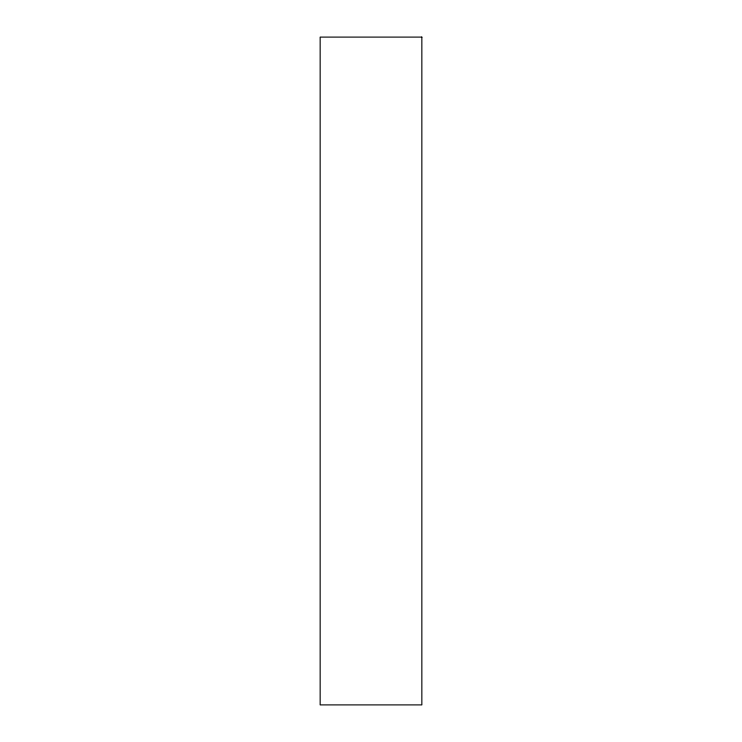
<?xml version="1.0" encoding="UTF-8"?>
<svg xmlns="http://www.w3.org/2000/svg" width="742" height="742" viewBox="0 0 742 742"><rect width="100%" height="100%" fill="white"/><g stroke="black" fill="none" stroke-linecap="round" stroke-linejoin="round"><path stroke-width="1.11" d="M421.846 37.1L320.154 37.1L320.154 704.9L421.846 704.9L421.846 37.1"/></g></svg>
